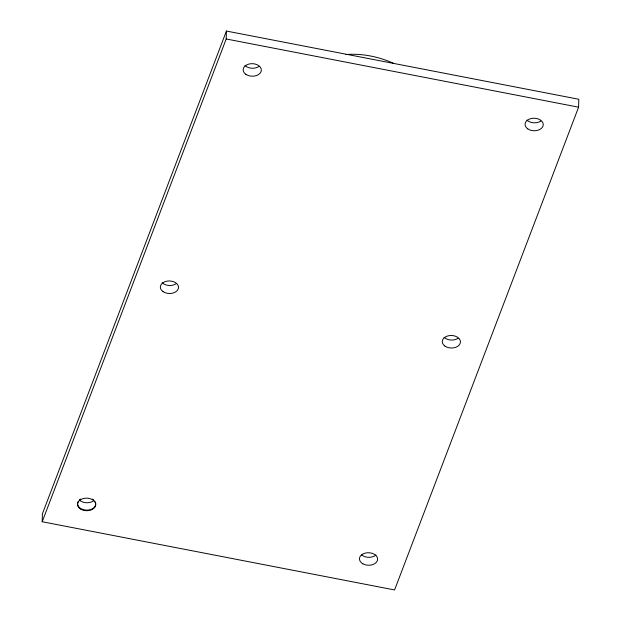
<?xml version="1.0" encoding="UTF-8"?>
<svg xmlns="http://www.w3.org/2000/svg" width="621" height="621" viewBox="0 0 621 621"><rect width="100%" height="100%" fill="white"/><g stroke="black" fill="none" stroke-linecap="round" stroke-linejoin="round"><path stroke-width="0.93" d="M42.205 521.741L42.407 513.815L226.417 31.05L578.795 99.259L578.593 107.185L394.583 589.95L42.205 521.741L226.207 38.976L226.417 31.05M226.207 38.976L578.593 107.185M540.837 121.072A9.105 6.272 1.5 0 1 526.934 120.101M258.934 66.501A9.105 6.272 1.5 0 1 245.031 65.531M375.899 555.058A9.105 6.272 1.5 0 1 361.453 554.708M93.926 500.542A9.105 6.272 1.5 0 1 79.48 500.084M458.034 338.313A9.105 6.272 1.5 0 1 444.131 337.343M176.131 283.75A9.105 6.272 1.5 0 1 162.228 282.78M95.153 501.752A9.105 6.272 1.5 0 1 86.42 510.152A9.105 6.272 1.5 0 1 78.339 501.225M79.581 499.843A9.105 6.272 1.5 0 1 80.683 499.074M92.382 499.09A9.105 6.272 1.5 0 1 93.523 499.866M345.889 54.547A73.371 51.76 20.7 0 1 393.217 63.195M80.909 509.22A9.105 6.272 1.5 0 0 95.634 505.525A9.105 6.272 1.5 0 0 83.377 498.523A9.105 6.272 1.5 0 0 80.909 509.22M163.044 291.598A9.105 6.272 1.5 0 0 178.25 288.928A9.105 6.272 1.5 0 0 167.026 281.142A9.105 6.272 1.5 0 0 163.044 291.598M245.846 74.31A9.105 6.272 1.5 0 0 261.053 71.64A9.105 6.272 1.5 0 0 249.836 63.854A9.105 6.272 1.5 0 0 245.846 74.31M527.757 128.873A9.105 6.272 1.5 0 0 542.964 126.203A9.105 6.272 1.5 0 0 531.739 118.417A9.105 6.272 1.5 0 0 527.757 128.873M444.954 346.122A9.105 6.272 1.5 0 0 460.161 343.452A9.105 6.272 1.5 0 0 448.936 335.666A9.105 6.272 1.5 0 0 444.954 346.122M362.897 563.829A9.105 6.272 1.5 0 0 377.552 560.026A9.105 6.272 1.5 0 0 365.187 553.117A9.105 6.272 1.5 0 0 362.897 563.829"/></g></svg>
